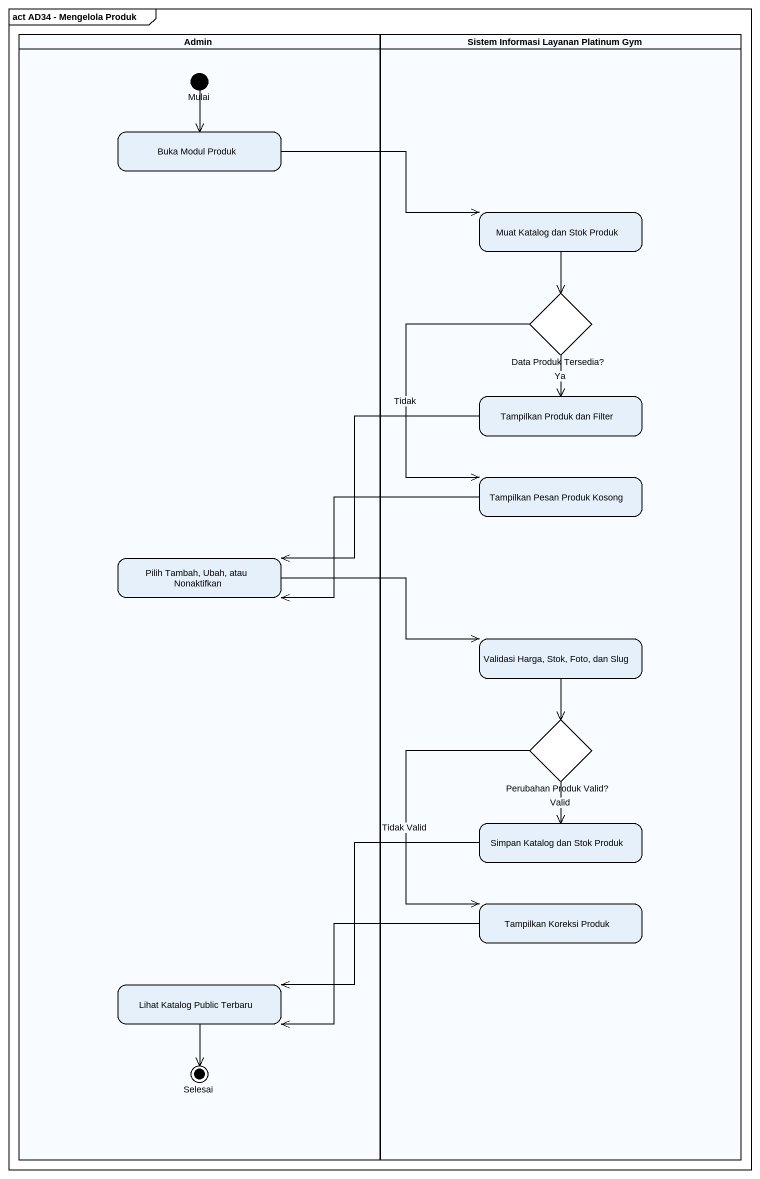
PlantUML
@startuml
mainframe act AD34 - Mengelola Produk
hide empty description
state Admin <<partition>> {
  state Mulai <<start>>
  state "Buka Modul Produk" as Buka_Modul_Produk
  state "Pilih Tambah, Ubah, atau Nonaktifkan" as Pilih_Tambah_Ubah_atau
  state "Lihat Katalog Public Terbaru" as Lihat_Katalog_Public_Terbaru
  state Selesai <<end>>
}
state "Sistem Informasi Layanan Platinum Gym" as Sistem_Informasi_Layanan <<partition>> {
  state "Muat Katalog dan Stok Produk" as Muat_Katalog_dan_Stok_Produk
  state "Data Produk Tersedia?" as Data_Produk_Tersedia <<choice>>
  state "Tampilkan Produk dan Filter" as Tampilkan_Produk_dan_Filter
  state "Tampilkan Pesan Produk Kosong" as Tampilkan_Pesan_Produk
  state "Validasi Harga, Stok, Foto, dan Slug" as Validasi_Harga_Stok_Foto
  state "Perubahan Produk Valid?" as Perubahan_Produk_Valid <<choice>>
  state "Simpan Katalog dan Stok Produk" as Simpan_Katalog_dan_Stok
  state "Tampilkan Koreksi Produk" as Tampilkan_Koreksi_Produk
}
Mulai --> Buka_Modul_Produk
Buka_Modul_Produk -right-> Muat_Katalog_dan_Stok_Produk
Muat_Katalog_dan_Stok_Produk --> Data_Produk_Tersedia
Data_Produk_Tersedia --> Tampilkan_Produk_dan_Filter : Ya
Data_Produk_Tersedia --> Tampilkan_Pesan_Produk : Tidak
Tampilkan_Produk_dan_Filter -left-> Pilih_Tambah_Ubah_atau
Tampilkan_Pesan_Produk -left-> Pilih_Tambah_Ubah_atau
Pilih_Tambah_Ubah_atau -right-> Validasi_Harga_Stok_Foto
Validasi_Harga_Stok_Foto --> Perubahan_Produk_Valid
Perubahan_Produk_Valid --> Simpan_Katalog_dan_Stok : Valid
Perubahan_Produk_Valid --> Tampilkan_Koreksi_Produk : Tidak Valid
Simpan_Katalog_dan_Stok -left-> Lihat_Katalog_Public_Terbaru
Tampilkan_Koreksi_Produk -left-> Lihat_Katalog_Public_Terbaru
Lihat_Katalog_Public_Terbaru --> Selesai
@enduml
